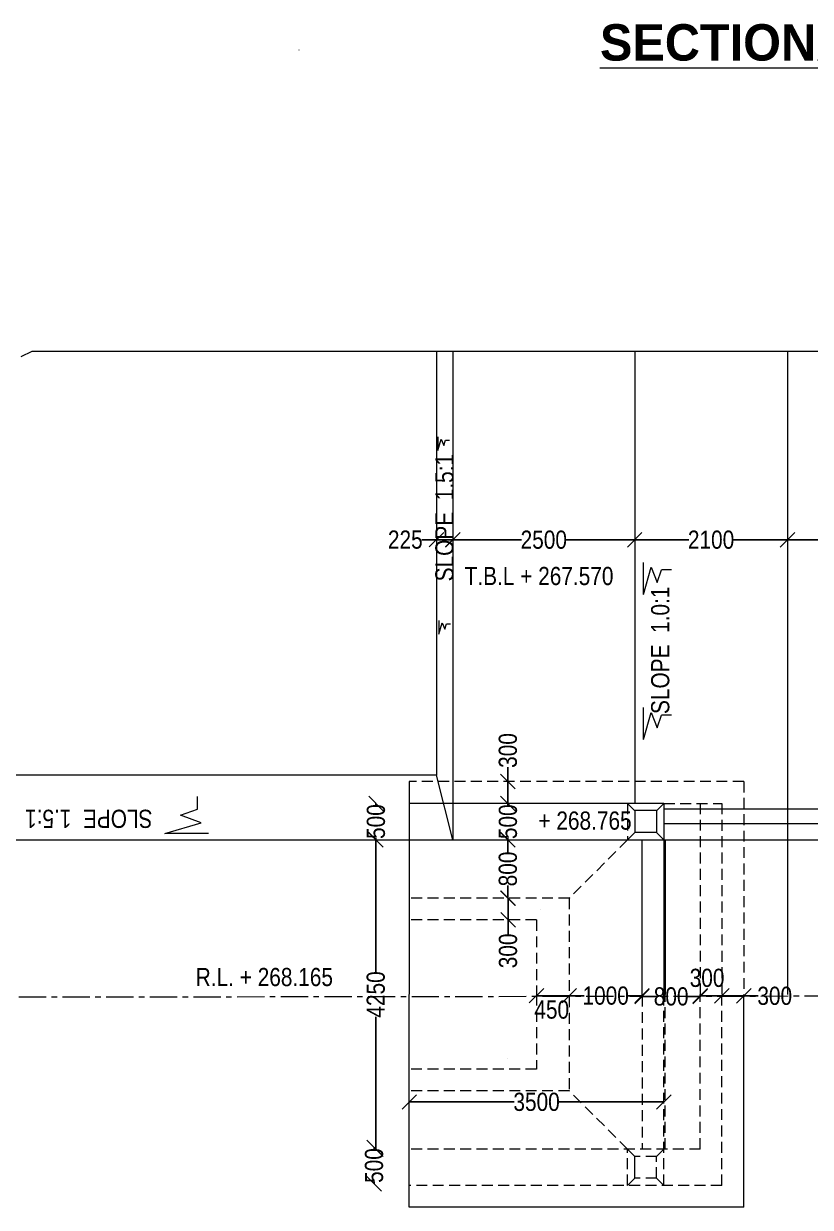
# Model space of a CAD drawing. Header units: millimetres. Extents: x 553923 to 630645, y 36209 to 87636.
# Drawn here: x 570139 to 580955, y 60278 to 76545 of the extents above; entities that cross this region are included whole.
import ezdxf
from ezdxf.enums import TextEntityAlignment as Align

# ---------------------------------------------------------------- set-up
doc = ezdxf.new("R2010")
doc.units = ezdxf.units.MM
doc.header["$LTSCALE"] = 300
doc.header["$MEASUREMENT"] = 0
doc.linetypes.add('CENTER', pattern=[2, 1.25, -0.25, 0.25, -0.25])
doc.linetypes.add('DASHED', pattern=[0.75, 0.5, -0.25])
doc.layers.add('MAIN', color=7, linetype='Continuous')
doc.styles.add('ARIAL NARROW', font='ARIALN.TTF', dxfattribs={"height": 250})
doc.styles.add('CITYBLUEPR', font='cityb___.ttf')
doc.dimstyles.get("Standard").update_dxf_attribs({"dimtxt": 200, "dimasz": 200, "dimexe": 0.18, "dimexo": 0.0625, "dimgap": 0.09, "dimtad": 0, "dimdec": 0, "dimzin": 0, "dimdsep": 46, "dimtxsty": 'ARIAL NARROW', "dimcen": 0.0851, "dimdle": 0.1, "dimse1": 1, "dimse2": 1, "dimadec": 0, "dimazin": 0, "dimtfac": 1, "dimtdec": 0, "dimtofl": 0, "dimtmove": 0, "dimatfit": 3, "dimfxl": 1, "dimtolj": 1, "dimtzin": 0, "dimarcsym": 0})
doc.dimstyles.new('STANDARD$0', dxfattribs={"dimscale": 88.888889, "dimtxt": 0.02, "dimasz": 0.02, "dimexe": 0.05, "dimexo": 0.1, "dimgap": 0.002, "dimtad": 2, "dimdec": 0, "dimzin": 1, "dimdsep": 46, "dimtxsty": 'Standard', "dimcen": 0.09, "dimadec": 0, "dimazin": 0, "dimtfac": 1, "dimtdec": 4, "dimtofl": 0, "dimtmove": 0, "dimatfit": 3, "dimfxl": 1, "dimtolj": 1, "dimtzin": 1, "dimarcsym": 0})

# ---------------------------------------------------------------- blocks, each defined once
blk = doc.blocks.new('_Oblique')
at = {"color": 0, "linetype": 'ByBlock', "lineweight": -2}
blk.add_line((-0.5, -0.5), (0.5, 0.5), dxfattribs=at)
blk = doc.blocks.new('*D3')
at = {"layer": 'Defpoints', "color": 0, "linetype": 'ByBlock', "lineweight": 9, "transparency": 16777216}
for p in [(580640, 69452), (584040, 69452), (584040, 69452)]:
    blk.add_point(p, dxfattribs=at)
at = {"layer": 'MAIN', "color": 0, "linetype": 'ByBlock', "lineweight": -2, "transparency": 16777216}
for p, q in [((580640, 69452), (582034, 69452)), ((584040, 69452), (582646, 69452))]:
    blk.add_line(p, q, dxfattribs=at)
at = {"layer": 'MAIN', "color": 0, "linetype": 'ByBlock', "lineweight": -2, "transparency": 16777216, "xscale": 200, "yscale": 200, "zscale": 200, "rotation": 180}
blk.add_blockref('_Oblique', (580640, 69452), dxfattribs=at)
at = {"layer": 'MAIN', "color": 0, "linetype": 'ByBlock', "lineweight": -2, "transparency": 16777216, "xscale": 200, "yscale": 200, "zscale": 200}
blk.add_blockref('_Oblique', (584040, 69452), dxfattribs=at)
at = {"layer": 'MAIN', "color": 0, "linetype": 'ByBlock', "lineweight": 9, "transparency": 16777216, "insert": (582340, 69452), "char_height": 250, "attachment_point": 5, "style": 'ARIAL NARROW'}
blk.add_mtext('\\A1;3400', dxfattribs=at)
blk = doc.blocks.new('*D31')
at = {"layer": 'Defpoints', "color": 0, "linetype": 'ByBlock', "lineweight": 9, "transparency": 16777216}
for p in [(575441, 63060), (578941, 63060), (578941, 61726)]:
    blk.add_point(p, dxfattribs=at)
at = {"layer": 'MAIN', "color": 0, "linetype": 'ByBlock', "lineweight": -2, "transparency": 16777216}
for p, q in [((575441, 61726), (576885, 61726)), ((578941, 61726), (577497, 61726))]:
    blk.add_line(p, q, dxfattribs=at)
at = {"layer": 'MAIN', "color": 0, "linetype": 'ByBlock', "lineweight": -2, "transparency": 16777216, "xscale": 200, "yscale": 200, "zscale": 200, "rotation": 180}
blk.add_blockref('_Oblique', (575441, 61726), dxfattribs=at)
at = {"layer": 'MAIN', "color": 0, "linetype": 'ByBlock', "lineweight": -2, "transparency": 16777216, "xscale": 200, "yscale": 200, "zscale": 200}
blk.add_blockref('_Oblique', (578941, 61726), dxfattribs=at)
at = {"layer": 'MAIN', "color": 0, "linetype": 'ByBlock', "lineweight": 9, "transparency": 16777216, "insert": (577191, 61726), "char_height": 250, "attachment_point": 5, "style": 'ARIAL NARROW'}
blk.add_mtext('\\A1;3500', dxfattribs=at)
blk = doc.blocks.new('*D32')
at = {"layer": 'Defpoints', "color": 0, "linetype": 'ByBlock', "lineweight": 9, "transparency": 16777216}
for p in [(574625, 65328), (574625, 61078), (574981, 61078)]:
    blk.add_point(p, dxfattribs=at)
at = {"layer": 'MAIN', "color": 0, "linetype": 'ByBlock', "lineweight": -2, "transparency": 16777216}
for p, q in [((574981, 65329), (574981, 63513)), ((574981, 61078), (574981, 62894))]:
    blk.add_line(p, q, dxfattribs=at)
at = {"layer": 'MAIN', "color": 0, "linetype": 'ByBlock', "lineweight": -2, "transparency": 16777216, "xscale": 200, "yscale": 200, "zscale": 200}
for p, rotation in [((574981, 65328), 90), ((574981, 61078), 270)]:
    blk.add_blockref('_Oblique', p, dxfattribs=dict(at, rotation=rotation))
at = {"layer": 'MAIN', "color": 0, "linetype": 'ByBlock', "lineweight": 9, "transparency": 16777216, "insert": (574981, 63203), "char_height": 250, "attachment_point": 5, "rotation": 90, "style": 'ARIAL NARROW'}
blk.add_mtext('\\A1;4250', dxfattribs=at)
blk = doc.blocks.new('*D33')
at = {"layer": 'Defpoints', "color": 0, "linetype": 'ByBlock', "lineweight": 9, "transparency": 16777216}
for p in [(576115, 61102), (574957, 60602), (576115, 60602)]:
    blk.add_point(p, dxfattribs=at)
at = {"layer": 'MAIN', "color": 0, "linetype": 'ByBlock', "lineweight": -2, "transparency": 16777216}
for p, q in [((574957, 61102), (574957, 61079)), ((574957, 60602), (574957, 60626))]:
    blk.add_line(p, q, dxfattribs=at)
at = {"layer": 'MAIN', "color": 0, "linetype": 'ByBlock', "lineweight": -2, "transparency": 16777216, "xscale": 200, "yscale": 200, "zscale": 200}
for p, rotation in [((574957, 61102), 90), ((574957, 60602), 270)]:
    blk.add_blockref('_Oblique', p, dxfattribs=dict(at, rotation=rotation))
at = {"layer": 'MAIN', "color": 0, "linetype": 'ByBlock', "lineweight": 9, "transparency": 16777216, "insert": (574957, 60852), "char_height": 250, "attachment_point": 5, "rotation": 90, "style": 'ARIAL NARROW'}
blk.add_mtext('\\A1;500', dxfattribs=at)
blk = doc.blocks.new('*D34')
at = {"layer": 'Defpoints', "color": 0, "linetype": 'ByBlock', "lineweight": 9, "transparency": 16777216}
for p in [(576140, 65829), (574983, 65329), (576140, 65329)]:
    blk.add_point(p, dxfattribs=at)
at = {"layer": 'MAIN', "color": 0, "linetype": 'ByBlock', "lineweight": -2, "transparency": 16777216}
for p, q in [((574983, 65829), (574983, 65805)), ((574983, 65329), (574983, 65353))]:
    blk.add_line(p, q, dxfattribs=at)
at = {"layer": 'MAIN', "color": 0, "linetype": 'ByBlock', "lineweight": -2, "transparency": 16777216, "xscale": 200, "yscale": 200, "zscale": 200}
for p, rotation in [((574983, 65829), 90), ((574983, 65329), 270)]:
    blk.add_blockref('_Oblique', p, dxfattribs=dict(at, rotation=rotation))
at = {"layer": 'MAIN', "color": 0, "linetype": 'ByBlock', "lineweight": 9, "transparency": 16777216, "insert": (574983, 65579), "char_height": 250, "attachment_point": 5, "rotation": 90, "style": 'ARIAL NARROW'}
blk.add_mtext('\\A1;500', dxfattribs=at)
blk = doc.blocks.new('*D36')
at = {"layer": 'Defpoints', "color": 0, "linetype": 'ByBlock', "lineweight": 9, "transparency": 16777216}
for p in [(578540, 69452), (578540, 69452), (580640, 69452)]:
    blk.add_point(p, dxfattribs=at)
at = {"layer": 'MAIN', "color": 0, "linetype": 'ByBlock', "lineweight": -2, "transparency": 16777216}
for p, q in [((578540, 69452), (579282, 69452)), ((580640, 69452), (579897, 69452))]:
    blk.add_line(p, q, dxfattribs=at)
at = {"layer": 'MAIN', "color": 0, "linetype": 'ByBlock', "lineweight": -2, "transparency": 16777216, "xscale": 200, "yscale": 200, "zscale": 200, "rotation": 180}
blk.add_blockref('_Oblique', (578540, 69452), dxfattribs=at)
at = {"layer": 'MAIN', "color": 0, "linetype": 'ByBlock', "lineweight": -2, "transparency": 16777216, "xscale": 200, "yscale": 200, "zscale": 200}
blk.add_blockref('_Oblique', (580640, 69452), dxfattribs=at)
at = {"layer": 'MAIN', "color": 0, "linetype": 'ByBlock', "lineweight": 9, "transparency": 16777216, "insert": (579590, 69452), "char_height": 250, "attachment_point": 5, "style": 'ARIAL NARROW'}
blk.add_mtext('\\A1;2100', dxfattribs=at)
blk = doc.blocks.new('*D37')
at = {"layer": 'Defpoints', "color": 0, "linetype": 'ByBlock', "lineweight": 9, "transparency": 16777216}
for p in [(576040, 69452), (578540, 69452), (578540, 69452)]:
    blk.add_point(p, dxfattribs=at)
at = {"layer": 'MAIN', "color": 0, "linetype": 'ByBlock', "lineweight": -2, "transparency": 16777216}
for p, q in [((576040, 69452), (576982, 69452)), ((578540, 69452), (577597, 69452))]:
    blk.add_line(p, q, dxfattribs=at)
at = {"layer": 'MAIN', "color": 0, "linetype": 'ByBlock', "lineweight": -2, "transparency": 16777216, "xscale": 200, "yscale": 200, "zscale": 200, "rotation": 180}
blk.add_blockref('_Oblique', (576040, 69452), dxfattribs=at)
at = {"layer": 'MAIN', "color": 0, "linetype": 'ByBlock', "lineweight": -2, "transparency": 16777216, "xscale": 200, "yscale": 200, "zscale": 200}
blk.add_blockref('_Oblique', (578540, 69452), dxfattribs=at)
at = {"layer": 'MAIN', "color": 0, "linetype": 'ByBlock', "lineweight": 9, "transparency": 16777216, "insert": (577290, 69452), "char_height": 250, "attachment_point": 5, "style": 'ARIAL NARROW'}
blk.add_mtext('\\A1;2500', dxfattribs=at)
blk = doc.blocks.new('*D43')
at = {"layer": 'Defpoints', "color": 0, "linetype": 'ByBlock', "lineweight": 9, "transparency": 16777216}
for p in [(579439, 63183), (579439, 63183), (579739, 63183)]:
    blk.add_point(p, dxfattribs=at)
at = {"layer": 'MAIN', "color": 0, "linetype": 'ByBlock', "lineweight": -2, "transparency": 16777216}
blk.add_line((579739, 63183), (579439, 63183), dxfattribs=at)
at = {"layer": 'MAIN', "color": 0, "linetype": 'ByBlock', "lineweight": -2, "transparency": 16777216, "xscale": 200, "yscale": 200, "zscale": 200, "rotation": 180}
blk.add_blockref('_Oblique', (579439, 63183), dxfattribs=at)
at = {"layer": 'MAIN', "color": 0, "linetype": 'ByBlock', "lineweight": -2, "transparency": 16777216, "xscale": 200, "yscale": 200, "zscale": 200}
blk.add_blockref('_Oblique', (579739, 63183), dxfattribs=at)
at = {"layer": 'MAIN', "color": 0, "linetype": 'ByBlock', "lineweight": 9, "transparency": 16777216, "insert": (579535, 63430), "char_height": 250, "attachment_point": 5, "style": 'ARIAL NARROW'}
blk.add_mtext('\\A1;300', dxfattribs=at)
blk = doc.blocks.new('*D44')
at = {"layer": 'Defpoints', "color": 0, "linetype": 'ByBlock', "lineweight": 9, "transparency": 16777216}
for p in [(579739, 63183), (580039, 63183), (580039, 63183)]:
    blk.add_point(p, dxfattribs=at)
at = {"layer": 'MAIN', "color": 0, "linetype": 'ByBlock', "lineweight": -2, "transparency": 16777216}
for p, q in [((579739, 63183), (580039, 63183)), ((580039, 63183), (580239, 63183))]:
    blk.add_line(p, q, dxfattribs=at)
at = {"layer": 'MAIN', "color": 0, "linetype": 'ByBlock', "lineweight": -2, "transparency": 16777216, "xscale": 200, "yscale": 200, "zscale": 200, "rotation": 180}
blk.add_blockref('_Oblique', (579739, 63183), dxfattribs=at)
at = {"layer": 'MAIN', "color": 0, "linetype": 'ByBlock', "lineweight": -2, "transparency": 16777216, "xscale": 200, "yscale": 200, "zscale": 200}
blk.add_blockref('_Oblique', (580039, 63183), dxfattribs=at)
at = {"layer": 'MAIN', "color": 0, "linetype": 'ByBlock', "lineweight": 9, "transparency": 16777216, "insert": (580465, 63183), "char_height": 250, "attachment_point": 5, "style": 'ARIAL NARROW'}
blk.add_mtext('\\A1;300', dxfattribs=at)
blk = doc.blocks.new('*D45')
at = {"layer": 'Defpoints', "color": 0, "linetype": 'ByBlock', "lineweight": 9, "transparency": 16777216}
for p in [(577641, 63186), (577641, 63185), (578641, 63185)]:
    blk.add_point(p, dxfattribs=at)
at = {"layer": 'MAIN', "color": 0, "linetype": 'ByBlock', "lineweight": -2, "transparency": 16777216}
for p, q in [((577641, 63186), (577845, 63186)), ((578641, 63186), (578437, 63186))]:
    blk.add_line(p, q, dxfattribs=at)
at = {"layer": 'MAIN', "color": 0, "linetype": 'ByBlock', "lineweight": -2, "transparency": 16777216, "xscale": 200, "yscale": 200, "zscale": 200, "rotation": 180}
blk.add_blockref('_Oblique', (577641, 63186), dxfattribs=at)
at = {"layer": 'MAIN', "color": 0, "linetype": 'ByBlock', "lineweight": -2, "transparency": 16777216, "xscale": 200, "yscale": 200, "zscale": 200}
blk.add_blockref('_Oblique', (578641, 63186), dxfattribs=at)
at = {"layer": 'MAIN', "color": 0, "linetype": 'ByBlock', "lineweight": 9, "transparency": 16777216, "insert": (578141, 63186), "char_height": 250, "attachment_point": 5, "style": 'ARIAL NARROW'}
blk.add_mtext('\\A1;1000', dxfattribs=at)
blk = doc.blocks.new('*D46')
at = {"layer": 'Defpoints', "color": 0, "linetype": 'ByBlock', "lineweight": 9, "transparency": 16777216}
for p in [(578641, 63175), (579441, 63175), (579441, 63175)]:
    blk.add_point(p, dxfattribs=at)
at = {"layer": 'MAIN', "color": 0, "linetype": 'ByBlock', "lineweight": -2, "transparency": 16777216}
for p, q in [((578641, 63175), (578815, 63175)), ((579441, 63175), (579267, 63175))]:
    blk.add_line(p, q, dxfattribs=at)
at = {"layer": 'MAIN', "color": 0, "linetype": 'ByBlock', "lineweight": -2, "transparency": 16777216, "xscale": 200, "yscale": 200, "zscale": 200, "rotation": 180}
blk.add_blockref('_Oblique', (578641, 63175), dxfattribs=at)
at = {"layer": 'MAIN', "color": 0, "linetype": 'ByBlock', "lineweight": -2, "transparency": 16777216, "xscale": 200, "yscale": 200, "zscale": 200}
blk.add_blockref('_Oblique', (579441, 63175), dxfattribs=at)
at = {"layer": 'MAIN', "color": 0, "linetype": 'ByBlock', "lineweight": 9, "transparency": 16777216, "insert": (579041, 63175), "char_height": 250, "attachment_point": 5, "style": 'ARIAL NARROW'}
blk.add_mtext('\\A1;800', dxfattribs=at)
blk = doc.blocks.new('*D49')
at = {"layer": 'Defpoints', "color": 0, "linetype": 'ByBlock', "lineweight": 9, "transparency": 16777216}
for p in [(577191, 63186), (577641, 63186), (577641, 63186)]:
    blk.add_point(p, dxfattribs=at)
at = {"layer": 'MAIN', "color": 0, "linetype": 'ByBlock', "lineweight": -2, "transparency": 16777216}
blk.add_line((577191, 63186), (577641, 63186), dxfattribs=at)
at = {"layer": 'MAIN', "color": 0, "linetype": 'ByBlock', "lineweight": -2, "transparency": 16777216, "xscale": 200, "yscale": 200, "zscale": 200, "rotation": 180}
blk.add_blockref('_Oblique', (577191, 63186), dxfattribs=at)
at = {"layer": 'MAIN', "color": 0, "linetype": 'ByBlock', "lineweight": -2, "transparency": 16777216, "xscale": 200, "yscale": 200, "zscale": 200}
blk.add_blockref('_Oblique', (577641, 63186), dxfattribs=at)
at = {"layer": 'MAIN', "color": 0, "linetype": 'ByBlock', "lineweight": 9, "transparency": 16777216, "insert": (577399, 62994), "char_height": 250, "attachment_point": 5, "style": 'ARIAL NARROW'}
blk.add_mtext('\\A1;450', dxfattribs=at)
blk = doc.blocks.new('*D56')
at = {"layer": 'Defpoints', "color": 0, "linetype": 'ByBlock', "lineweight": 9, "transparency": 16777216}
for p in [(576797, 65328), (576797, 65328), (587345, 64527)]:
    blk.add_point(p, dxfattribs=at)
at = {"layer": 'MAIN', "color": 0, "linetype": 'ByBlock', "lineweight": -2, "transparency": 16777216}
for p, q in [((576797, 65328), (576797, 65154)), ((576797, 64527), (576797, 64701))]:
    blk.add_line(p, q, dxfattribs=at)
at = {"layer": 'MAIN', "color": 0, "linetype": 'ByBlock', "lineweight": -2, "transparency": 16777216, "xscale": 200, "yscale": 200, "zscale": 200}
for p, rotation in [((576797, 65328), 90), ((576797, 64527), 270)]:
    blk.add_blockref('_Oblique', p, dxfattribs=dict(at, rotation=rotation))
at = {"layer": 'MAIN', "color": 0, "linetype": 'ByBlock', "lineweight": 9, "transparency": 16777216, "insert": (576797, 64928), "char_height": 250, "attachment_point": 5, "rotation": 90, "style": 'ARIAL NARROW'}
blk.add_mtext('\\A1;800', dxfattribs=at)
blk = doc.blocks.new('*D54')
at = {"layer": 'Defpoints', "color": 0, "linetype": 'ByBlock', "lineweight": 9, "transparency": 16777216}
for p in [(576798, 65826), (576798, 65826), (576797, 65327)]:
    blk.add_point(p, dxfattribs=at)
at = {"layer": 'MAIN', "color": 0, "linetype": 'ByBlock', "lineweight": -2, "transparency": 16777216}
for p, q in [((576798, 65826), (576798, 65803)), ((576798, 65327), (576798, 65350))]:
    blk.add_line(p, q, dxfattribs=at)
at = {"layer": 'MAIN', "color": 0, "linetype": 'ByBlock', "lineweight": -2, "transparency": 16777216, "xscale": 200, "yscale": 200, "zscale": 200}
for p, rotation in [((576798, 65826), 90), ((576798, 65327), 270)]:
    blk.add_blockref('_Oblique', p, dxfattribs=dict(at, rotation=rotation))
at = {"layer": 'MAIN', "color": 0, "linetype": 'ByBlock', "lineweight": 9, "transparency": 16777216, "insert": (576798, 65577), "char_height": 250, "attachment_point": 5, "rotation": 90, "style": 'ARIAL NARROW'}
blk.add_mtext('\\A1;500', dxfattribs=at)
blk = doc.blocks.new('*D57')
at = {"layer": 'Defpoints', "color": 0, "linetype": 'ByBlock', "lineweight": 9, "transparency": 16777216}
for p in [(576797, 66129), (576797, 66129), (576798, 65829)]:
    blk.add_point(p, dxfattribs=at)
at = {"layer": 'MAIN', "color": 0, "linetype": 'ByBlock', "lineweight": -2, "transparency": 16777216}
for p, q in [((576797, 66129), (576797, 66329)), ((576797, 65829), (576797, 66129))]:
    blk.add_line(p, q, dxfattribs=at)
at = {"layer": 'MAIN', "color": 0, "linetype": 'ByBlock', "lineweight": -2, "transparency": 16777216, "xscale": 200, "yscale": 200, "zscale": 200}
for p, rotation in [((576797, 66129), 90), ((576797, 65829), 270)]:
    blk.add_blockref('_Oblique', p, dxfattribs=dict(at, rotation=rotation))
at = {"layer": 'MAIN', "color": 0, "linetype": 'ByBlock', "lineweight": 9, "transparency": 16777216, "insert": (576797, 66556), "char_height": 250, "attachment_point": 5, "rotation": 90, "style": 'ARIAL NARROW'}
blk.add_mtext('\\A1;300', dxfattribs=at)
blk = doc.blocks.new('*D55')
at = {"layer": 'Defpoints', "color": 0, "linetype": 'ByBlock', "lineweight": 9, "transparency": 16777216}
for p in [(576807, 64528), (576799, 64228), (576807, 64228)]:
    blk.add_point(p, dxfattribs=at)
at = {"layer": 'MAIN', "color": 0, "linetype": 'ByBlock', "lineweight": -2, "transparency": 16777216}
for p, q in [((576799, 64528), (576799, 64228)), ((576799, 64228), (576799, 64028))]:
    blk.add_line(p, q, dxfattribs=at)
at = {"layer": 'MAIN', "color": 0, "linetype": 'ByBlock', "lineweight": -2, "transparency": 16777216, "xscale": 200, "yscale": 200, "zscale": 200}
for p, rotation in [((576799, 64528), 90), ((576799, 64228), 270)]:
    blk.add_blockref('_Oblique', p, dxfattribs=dict(at, rotation=rotation))
at = {"layer": 'MAIN', "color": 0, "linetype": 'ByBlock', "lineweight": 9, "transparency": 16777216, "insert": (576799, 63802), "char_height": 250, "attachment_point": 5, "rotation": 90, "style": 'ARIAL NARROW'}
blk.add_mtext('\\A1;300', dxfattribs=at)
blk = doc.blocks.new('*D58')
at = {"layer": 'Defpoints', "color": 0, "linetype": 'ByBlock', "lineweight": 9, "transparency": 16777216}
for p in [(575815, 69453), (575815, 69453), (576040, 69452)]:
    blk.add_point(p, dxfattribs=at)
at = {"layer": 'MAIN', "color": 0, "linetype": 'ByBlock', "lineweight": -2, "transparency": 16777216}
for p, q in [((575815, 69453), (575615, 69453)), ((576040, 69453), (575815, 69453))]:
    blk.add_line(p, q, dxfattribs=at)
at = {"layer": 'MAIN', "color": 0, "linetype": 'ByBlock', "lineweight": -2, "transparency": 16777216, "xscale": 200, "yscale": 200, "zscale": 200, "rotation": 180}
blk.add_blockref('_Oblique', (575815, 69453), dxfattribs=at)
at = {"layer": 'MAIN', "color": 0, "linetype": 'ByBlock', "lineweight": -2, "transparency": 16777216, "xscale": 200, "yscale": 200, "zscale": 200}
blk.add_blockref('_Oblique', (576040, 69453), dxfattribs=at)
at = {"layer": 'MAIN', "color": 0, "linetype": 'ByBlock', "lineweight": 9, "transparency": 16777216, "insert": (575386, 69453), "char_height": 250, "attachment_point": 5, "style": 'ARIAL NARROW'}
blk.add_mtext('\\A1;225', dxfattribs=at)

msp = doc.modelspace()

# ---------------------------------------------------------------- linework, layer by layer
at = {"color": 0, "linetype": 'ByBlock', "lineweight": 9}
for p, q in [((575815.1, 72045.5), (575815, 66217.3)), ((576039.8, 72045.3), (576039.9, 65327.8)), ((576039.8, 72045), (576039.9, 65327.4)), ((576039.8, 72044.7), (576039.9, 65327.2)), ((576040.1, 72045.5), (576039.9, 65326.8)), ((578539.8, 72045.3), (578539.9, 65829.3)), ((580639.7, 72045.3), (580639.9, 63202.4)), ((575814.5, 66216.8), (565136.5, 66216.2)), ((576039.9, 65327.8), (575815, 66216.8)), ((575441.3, 66129.4), (575441.1, 63205.2)), ((578941.5, 65829.3), (575441.3, 65829.4)), ((578541.5, 65728.8), (578441.5, 65829.3)), ((578541.5, 65728.8), (578541.5, 65429.8)), ((578841, 65729.3), (578542, 65729.3)), ((578841.5, 65728.8), (578941.5, 65829.3)), ((578841.5, 65728.8), (578841.5, 65429.8)), ((578938.9, 65829.3), (578938.7, 63204.8)), ((578941.5, 65752.4), (585740.3, 65752.2)), ((578542, 65429.3), (578441.5, 65329.9)), ((578841, 65429.3), (578542, 65429.3)), ((578841.5, 65429.8), (578941.5, 65329.8)), ((578941.5, 65552.4), (585740.3, 65552.2)), ((565136.4, 65327.9), (601048.8, 65325.9)), ((578641.1, 63186), (578640.9, 65327.1)), ((578958.9, 65329.3), (578958.7, 63204.8)), ((575441.3, 60277.8), (575441.1, 63202)), ((580039, 60278.4), (580038.8, 63202.5)), ((578542, 60977.9), (578441.5, 61077.4)), ((578541.5, 60678.4), (578541.5, 60977.4)), ((578541.5, 60678.4), (578441.5, 60577.9)), ((578841.5, 60678.4), (578941.5, 60577.9)), ((580038.5, 60277.9), (575441.3, 60277.8))]:
    msp.add_line(p, q, dxfattribs=at)
at = {"color": 0, "linetype": 'DASHED', "lineweight": 9}
for p, q in [((580038.5, 66129.3), (575441.3, 66129.4)), ((580039, 66128.8), (580038.8, 63204.7)), ((578441.5, 65829.3), (578441.5, 65327.1)), ((578941.5, 65829.3), (579739, 65829.3)), ((579438.9, 65829.3), (579438.7, 63204.8)), ((579739.5, 65828.8), (579739.3, 63204.2)), ((578441.5, 65329.3), (577641.1, 64526.7)), ((578938.8, 65327.1), (578938.7, 63202.4)), ((577641.1, 64526.7), (575441.1, 64526.6)), ((577641, 64526.7), (577641.2, 61877)), ((577191, 64226.7), (575441.1, 64226.6)), ((577191, 64226.7), (577191.1, 63202.3)), ((577191.1, 63202.3), (577190.6, 62177)), ((578640.8, 63186.1), (578640.6, 61077.9)), ((578938.9, 60577.9), (578938.7, 63202.4)), ((578958.9, 61077.9), (578958.7, 63202.4)), ((579438.9, 61077.9), (579438.7, 63202.4)), ((579739, 60578.4), (579738.8, 63183.1)), ((577190.6, 62177), (575441.1, 62176.9)), ((577641.7, 61877), (575441.2, 61876.9)), ((578441.5, 61077.9), (577641.7, 61877)), ((579441.5, 61077.9), (575441.2, 61077.6)), ((578441.5, 60577.9), (578441.5, 61077.9)), ((578841.5, 60977.4), (578941.5, 61077.4)), ((578841, 60977.9), (578542, 60977.9)), ((578841.5, 60678.4), (578841.5, 60977.4)), ((578841, 60677.9), (578542, 60677.9)), ((579738.5, 60577.9), (575441.3, 60577.8))]:
    msp.add_line(p, q, dxfattribs=at)
at = {"color": 0, "linetype": 'ByBlock', "lineweight": 9}
for centre, start, end in [((573925, 76185.1), 180, 270), ((575589.5, 66217), 270.00317, 359.99861), ((578542, 65728.8), 89.99861, 179.99583), ((578841, 65728.8), 359.99583, 89.99861), ((579642, 65828.8), 0.00139, 89.99583), ((578542, 65429.8), 179.99583, 269.99861), ((578841, 65429.8), 269.99861, 359.99583), ((577242.7, 64376.5), 0.00417, 90.00394), ((576792.9, 62328.2), 270.00417, 0.00417), ((578542, 60977.4), 90.00139, 180.00417), ((578542, 60678.4), 180.00417, 270.00139), ((578841, 60678.4), 270.00139, 0.00417), ((579642.1, 60578.4), 270.00139, 0.00139), ((579942.1, 60278.4), 270.00139, 0.00417), ((580038.5, 60278.4), 270.00139, 0.00417)]:
    msp.add_arc(centre, 0.5, start, end, dxfattribs=at)
at = {"color": 0, "linetype": 'DASHED', "lineweight": 9}
for centre, start, end in [((579942.1, 66128.8), 359.99583, 89.99861), ((580038.5, 66128.8), 359.99583, 89.99861), ((579739, 65828.8), 359.99583, 89.99583), ((578841, 60977.4), 0.00417, 90.00139), ((579738.5, 60578.4), 270.00139, 0.00417)]:
    msp.add_arc(centre, 0.5, start, end, dxfattribs=at)
at = {"layer": 'MAIN', "color": 0, "lineweight": 9}
for p, q in [((570106.3, 71968.8), (570256.3, 72045.3)), ((570256.3, 72045.3), (582336.9, 72045.3)), ((578660.1, 68700.5), (578660.1, 69140.2)), ((578660.1, 68700.5), (578768.6, 69074.2)), ((578768.6, 69074.2), (578848.8, 68862.8)), ((578848.8, 68862.8), (578908.8, 69037.9)), ((579044.6, 69036.8), (578908.8, 69037.9)), ((578660.1, 66706.1), (578660.1, 67145.8)), ((578660.1, 66706.1), (578768.6, 67079.7)), ((578768.6, 67079.7), (578848.8, 66868.4)), ((578848.8, 66868.4), (578908.8, 67043.5)), ((579044.6, 67042.4), (578908.8, 67043.5))]:
    msp.add_line(p, q, dxfattribs=at)
at = {"layer": 'MAIN', "color": 0, "linetype": 'ByBlock', "lineweight": 9}
for p, q in [((575835.4, 70680.8), (575880.6, 70836.5)), ((575836.5, 70684.7), (575836.5, 70867.9)), ((575880.6, 70836.5), (575914.1, 70748.4)), ((575914.1, 70748.4), (575939.1, 70821.4)), ((575939.1, 70821.4), (575993.5, 70821.4)), ((575850.3, 68159.9), (575850.3, 68343.1)), ((575849.1, 68156), (575894.3, 68311.7)), ((575894.3, 68311.7), (575927.8, 68223.6)), ((575927.8, 68223.6), (575952.8, 68296.5)), ((575952.8, 68296.5), (576009.4, 68296.1)), ((572529.5, 65748.8), (572529.5, 65923.1)), ((572296, 65668.8), (572529.5, 65748.8)), ((572079.6, 65417.1), (572577.8, 65561.8)), ((572577.8, 65561.8), (572296, 65668.8)), ((572092.1, 65420.7), (572678.4, 65420.7))]:
    msp.add_line(p, q, dxfattribs=at)
at = {"layer": 'MAIN', "color": 0, "linetype": 'CENTER', "lineweight": 9}
msp.add_line((601048.9, 63202.9), (565137, 63158.3), dxfattribs=at)

# ---------------------------------------------------------------- texts
at = {"layer": 'MAIN', "color": 0, "lineweight": 9, "style": 'CITYBLUEPR'}
msp.add_text('%%uSECTIONAL ELEVATION', height=500, dxfattribs=at).set_placement((581999.8, 76037.6), align=Align.CENTER)
at = {"layer": 'MAIN', "color": 0, "lineweight": 9, "style": 'ARIAL NARROW'}
for s, p in [('T.B.L + 267.570', (576202.1, 68829.1)), ('R.L. + 268.165', (572505.1, 63317.9))]:
    msp.add_text(s, height=250, dxfattribs=at).set_placement(p)
msp.add_text('+ 268.765', height=250, rotation=360, dxfattribs=at).set_placement((577215.9, 65468))
at = {"layer": 'MAIN', "color": 0, "lineweight": 9, "char_height": 250, "attachment_point": 4, "style": 'ARIAL NARROW'}
for s, insert, rotation in [('SLOPE  1.5:1', (575926.1, 68880.6), 90), ('SLOPE  1.0:1', (578892.6, 67057.6), 90), ('SLOPE  1.5:1', (571909.8, 65619), 180)]:
    msp.add_mtext(s, dxfattribs=dict(at, insert=insert, rotation=rotation))

# ---------------------------------------------------------------- dimensions: what is measured, and where the dimension line sits
at = {"layer": 'MAIN', "color": 0, "linetype": 'ByBlock', "lineweight": 9}
for base, p1, p2, angle, dimstyle, override, picture, middle in [((575814.8, 69452.7), (576039.7, 69451.9), (575814.8, 69452.7), 180, 'STANDARD$0', {"dimscale": 1, "dimtxt": 250, "dimasz": 200, "dimexe": 0.18, "dimexo": 0.0625, "dimgap": 0.09, "dimtad": 0, "dimzin": 0, "dimtxsty": 'ARIAL NARROW', "dimblk1": 'Oblique', "dimblk2": 'Oblique', "dimsah": 1, "dimcen": 0.0851, "dimdle": 0.1, "dimse1": 1, "dimse2": 1, "dimtdec": 0, "dimtzin": 0}, '*D58', (575385.8, 69452.7)), ((576797.2, 66129.4), (576797.5, 65829.4), (576797.2, 66129.4), 90, 'STANDARD$0', {"dimscale": 1, "dimtxt": 250, "dimasz": 200, "dimexe": 0.18, "dimexo": 0.0625, "dimgap": 0.09, "dimtad": 0, "dimzin": 0, "dimtxsty": 'ARIAL NARROW', "dimblk1": 'Oblique', "dimblk2": 'Oblique', "dimsah": 1, "dimcen": 0.0851, "dimdle": 0.1, "dimse1": 1, "dimse2": 1, "dimtdec": 0, "dimtzin": 0}, '*D57', (576797.2, 66555.6)), ((574983, 65328.9), (576140.5, 65828.8), (576140.5, 65328.9), 90, 'Standard', {"dimtxt": 250, "dimblk1": 'Oblique', "dimblk2": 'Oblique', "dimsah": 1}, '*D34', (574983, 65578.8)), ((576797.5, 65826.4), (576797.5, 65326.7), (576797.5, 65826.4), 90, 'STANDARD$0', {"dimscale": 1, "dimtxt": 250, "dimasz": 200, "dimexe": 0.18, "dimexo": 0.0625, "dimgap": 0.09, "dimtad": 0, "dimzin": 0, "dimtxsty": 'ARIAL NARROW', "dimblk1": 'Oblique', "dimblk2": 'Oblique', "dimsah": 1, "dimcen": 0.0851, "dimdle": 0.1, "dimse1": 1, "dimse2": 1, "dimtdec": 0, "dimtzin": 0}, '*D54', (576797.5, 65576.5)), ((574981.3, 61078.5), (574624.7, 65328.5), (574624.7, 61078.5), 90, 'Standard', {"dimtxt": 250, "dimblk1": 'Oblique', "dimblk2": 'Oblique', "dimsah": 1}, '*D32', (574981.3, 63203.5)), ((576797.5, 65327.7), (587345.5, 64527.4), (576797.5, 65327.7), 90, 'STANDARD$0', {"dimscale": 1, "dimtxt": 250, "dimasz": 200, "dimexe": 0.18, "dimexo": 0.0625, "dimgap": 0.09, "dimtad": 0, "dimzin": 0, "dimtxsty": 'ARIAL NARROW', "dimblk1": 'Oblique', "dimblk2": 'Oblique', "dimsah": 1, "dimcen": 0.0851, "dimdle": 0.1, "dimse1": 1, "dimse2": 1, "dimtdec": 0, "dimtzin": 0}, '*D56', (576797.5, 64927.5)), ((576799.1, 64228), (576807.1, 64528), (576807.1, 64228), 90, 'STANDARD$0', {"dimscale": 1, "dimtxt": 250, "dimasz": 200, "dimexe": 0.18, "dimexo": 0.0625, "dimgap": 0.09, "dimtad": 0, "dimzin": 0, "dimtxsty": 'ARIAL NARROW', "dimblk1": 'Oblique', "dimblk2": 'Oblique', "dimsah": 1, "dimcen": 0.0851, "dimdle": 0.1, "dimse1": 1, "dimse2": 1, "dimtdec": 0, "dimtzin": 0}, '*D55', (576799.1, 63801.8)), ((577641.1, 63186), (578641, 63185.1), (577641.1, 63185.1), 180, 'STANDARD$0', {"dimscale": 1, "dimtxt": 250, "dimasz": 200, "dimexe": 0.18, "dimexo": 0.0625, "dimgap": 0.09, "dimtad": 0, "dimzin": 0, "dimtxsty": 'ARIAL NARROW', "dimblk1": 'Oblique', "dimblk2": 'Oblique', "dimsah": 1, "dimcen": 0.0851, "dimdle": 0.1, "dimse1": 1, "dimse2": 1, "dimtdec": 0, "dimtzin": 0}, '*D45', (578141, 63186)), ((580038.8, 63182.8), (579738.8, 63182.8), (580038.8, 63182.6), 180, 'STANDARD$0', {"dimscale": 1, "dimtxt": 250, "dimasz": 200, "dimexe": 0.18, "dimexo": 0.0625, "dimgap": 0.09, "dimtad": 0, "dimzin": 0, "dimtxsty": 'ARIAL NARROW', "dimblk1": 'Oblique', "dimblk2": 'Oblique', "dimsah": 1, "dimcen": 0.0851, "dimdle": 0.1, "dimse1": 1, "dimse2": 1, "dimtdec": 0, "dimtzin": 0}, '*D44', (580465, 63182.8)), ((578941.3, 61725.6), (575441.3, 63060.3), (578941.3, 63060.3), 180, 'Standard', {"dimtxt": 250, "dimblk1": 'Oblique', "dimblk2": 'Oblique', "dimsah": 1}, '*D31', (577191.3, 61725.6)), ((574957.4, 60602.4), (576114.9, 61102.3), (576114.9, 60602.4), 90, 'Standard', {"dimtxt": 250, "dimblk1": 'Oblique', "dimblk2": 'Oblique', "dimsah": 1}, '*D33', (574957.4, 60852.4))]:
    dim = msp.add_linear_dim(base=base, p1=p1, p2=p2, angle=angle, dimstyle=dimstyle, override=override, dxfattribs=at)
    dim.commit()
    dim.dimension.update_dxf_attribs({"geometry": picture, "text_midpoint": middle})
for base, p1, p2, dimstyle, override, picture, middle in [((578539.8, 69451.7), (576039.8, 69451.7), (578539.8, 69451.7), 'STANDARD$0', {"dimscale": 1, "dimtxt": 250, "dimasz": 200, "dimexe": 0.18, "dimexo": 0.0625, "dimgap": 0.09, "dimtad": 0, "dimzin": 0, "dimtxsty": 'ARIAL NARROW', "dimblk1": 'Oblique', "dimblk2": 'Oblique', "dimsah": 1, "dimcen": 0.0851, "dimdle": 0.1, "dimse1": 1, "dimse2": 1, "dimtdec": 0, "dimtzin": 0}, '*D37', (577289.8, 69451.7)), ((578539.8, 69451.7), (580639.8, 69451.7), (578539.8, 69451.7), 'STANDARD$0', {"dimscale": 1, "dimtxt": 250, "dimasz": 200, "dimexe": 0.18, "dimexo": 0.0625, "dimgap": 0.09, "dimtad": 0, "dimzin": 0, "dimtxsty": 'ARIAL NARROW', "dimblk1": 'Oblique', "dimblk2": 'Oblique', "dimsah": 1, "dimcen": 0.0851, "dimdle": 0.1, "dimse1": 1, "dimse2": 1, "dimtdec": 0, "dimtzin": 0}, '*D36', (579589.8, 69451.7)), ((584039.8, 69452), (580639.8, 69452.1), (584039.8, 69452), 'Standard', {"dimtxt": 250, "dimblk1": 'Oblique', "dimblk2": 'Oblique', "dimsah": 1}, '*D3', (582339.8, 69452)), ((579440.7, 63175.1), (578640.8, 63175), (579440.7, 63175.1), 'STANDARD$0', {"dimscale": 1, "dimtxt": 250, "dimasz": 200, "dimexe": 0.18, "dimexo": 0.0625, "dimgap": 0.09, "dimtad": 0, "dimzin": 0, "dimtxsty": 'ARIAL NARROW', "dimblk1": 'Oblique', "dimblk2": 'Oblique', "dimsah": 1, "dimcen": 0.0851, "dimdle": 0.1, "dimse1": 1, "dimse2": 1, "dimtdec": 0, "dimtmove": 2, "dimtzin": 0}, '*D46', (579040.8, 63175.1))]:
    dim = msp.add_linear_dim(base=base, p1=p1, p2=p2, dimstyle=dimstyle, override=override, dxfattribs=at)
    dim.commit()
    dim.dimension.update_dxf_attribs({"geometry": picture, "text_midpoint": middle})
dim = msp.add_linear_dim(base=(579438.7, 63183.1), p1=(579738.8, 63182.8), p2=(579438.7, 63182.7), angle=180, dimstyle='STANDARD$0', override={"dimscale": 1, "dimtxt": 250, "dimasz": 200, "dimexe": 0.18, "dimexo": 0.0625, "dimgap": 0.09, "dimtad": 0, "dimzin": 0, "dimtxsty": 'ARIAL NARROW', "dimblk1": 'Oblique', "dimblk2": 'Oblique', "dimsah": 1, "dimcen": 0.0851, "dimdle": 0.1, "dimse1": 1, "dimse2": 1, "dimtdec": 0, "dimtmove": 2, "dimtzin": 0}, dxfattribs=at)
dim.commit()
dim.dimension.update_dxf_attribs({"geometry": '*D43', "text_midpoint": (579534.6, 63430), "dimtype": 160})
dim = msp.add_linear_dim(base=(577640.866, 63185.9643), p1=(577191.3601, 63185.7394), p2=(577640.866, 63185.9643), dimstyle='STANDARD$0', override={"dimscale": 1, "dimtxt": 250, "dimasz": 200, "dimexe": 0.18, "dimexo": 0.0625, "dimgap": 0.09, "dimtad": 0, "dimzin": 0, "dimtxsty": 'ARIAL NARROW', "dimblk1": 'Oblique', "dimblk2": 'Oblique', "dimsah": 1, "dimcen": 0.0851, "dimdle": 0.1, "dimse1": 1, "dimse2": 1, "dimtdec": 0, "dimtmove": 2, "dimtzin": 0}, dxfattribs=at)
dim.commit()
dim.dimension.update_dxf_attribs({"geometry": '*D49', "text_midpoint": (577398.851, 62994.2727), "dimtype": 160})

doc.saveas('drawing.dxf')
